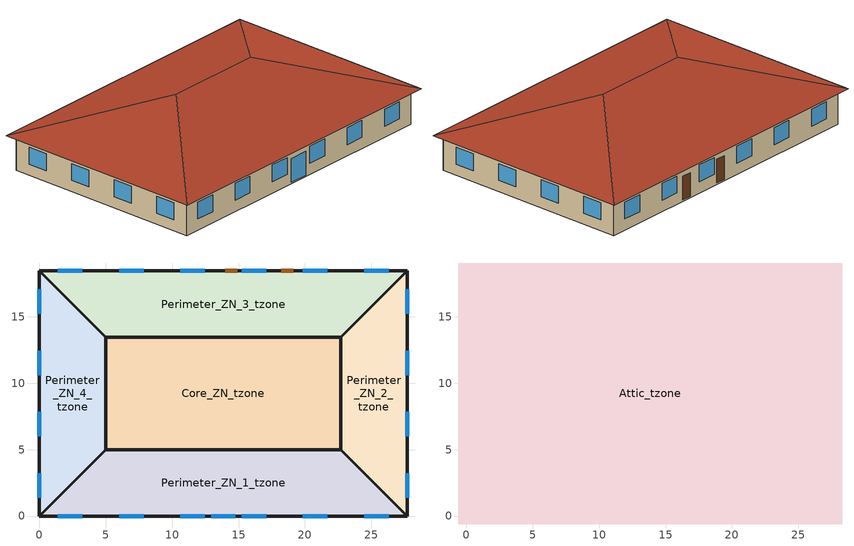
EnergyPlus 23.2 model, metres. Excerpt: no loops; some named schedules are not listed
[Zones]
Core_ZN_tzone
 floor ground (res_ext_wall_grd): 5,5 5,13.46 22.69,13.46 22.69,5 z-0.1
 wall outside (int_wall): 5,13.46 5,5 22.69,5 22.69,13.46 5,13.46 z-0.1:3.06
 roof outside (Radiant Exterior Ceiling Slab Construction): 22.69,13.46 5,13.46 5,5 22.69,5 z3.06
Perimeter_ZN_1_tzone
 floor ground (res_ext_wall_grd): 5,5 22.69,5 27.69,0 0,0 z-0.1
 wall outside (int_wall): 27.69,0 22.69,5 5,5 0,0 z-0.1:3.06
 wall outside (res_ext_wall_grd): 0,0 27.69,0 z-0.1:3.06
 window (Window_U_0.504_SHGC_North_0.229): 12.93,0 14.76,0 z0:2.13; 1.39,0 3.22,0 / 6.01,0 7.84,0 / 10.62,0 12.45,0 / 15.24,0 17.07,0 / 19.85,0 21.68,0 / 24.47,0 26.3,0 z0.9:2.42
 roof outside (Radiant Exterior Ceiling Slab Construction): 22.69,5 5,5 0,0 27.69,0 z3.06
Perimeter_ZN_2_tzone
 floor ground (res_ext_wall_grd): 27.69,18.46 27.69,0 22.69,5 22.69,13.46 z-0.1
 wall outside (int_wall): 27.69,18.46 22.69,13.46 22.69,5 27.69,0 z-0.1:3.06
 wall outside (res_ext_wall_grd): 27.69,0 27.69,18.46 z-0.1:3.06
 window (Window_U_0.504_SHGC_North_0.229): 27.69,1.39 27.69,3.22 / 27.69,6.01 27.69,7.84 / 27.69,10.62 27.69,12.45 / 27.69,15.24 27.69,17.07 z0.9:2.42
 roof outside (Radiant Exterior Ceiling Slab Construction): 22.69,13.46 22.69,5 27.69,0 27.69,18.46 z3.06
Perimeter_ZN_3_tzone
 floor ground (res_ext_wall_grd): 22.69,13.46 5,13.46 0,18.46 27.69,18.46 z-0.1
 wall outside (int_wall): 0,18.46 5,13.46 22.69,13.46 27.69,18.46 z-0.1:3.06
 wall outside (res_ext_wall_grd): 27.69,18.46 0,18.46 z-0.1:3.06
 window (Window_U_0.504_SHGC_North_0.229): 26.3,18.46 24.47,18.46 / 21.68,18.46 19.85,18.46 / 17.07,18.46 15.24,18.46 / 12.45,18.46 10.62,18.46 / 7.84,18.46 6.01,18.46 / 3.22,18.46 1.39,18.46 z0.9:2.42
 door (Swinging Door_con): 14.91,18.46 14,18.46 / 19.13,18.46 18.22,18.46 z0:2.13
 roof outside (Radiant Exterior Ceiling Slab Construction): 5,13.46 22.69,13.46 27.69,18.46 0,18.46 z3.06
Perimeter_ZN_4_tzone
 floor ground (res_ext_wall_grd): 0,18.46 5,13.46 5,5 0,0 z-0.1
 wall outside (res_ext_wall_grd): 0,18.46 0,0 z-0.1:3.06
 wall outside (int_wall): 0,0 5,5 5,13.46 0,18.46 z-0.1:3.06
 window (Window_U_0.504_SHGC_North_0.229): 0,17.07 0,15.24 / 0,12.45 0,10.62 / 0,7.84 0,6.01 / 0,3.22 0,1.39 z0.9:2.42
 roof outside (Radiant Exterior Ceiling Slab Construction): 5,13.46 0,18.46 0,0 5,5 z3.06
Attic_tzone
 floor ground (res_roof_floor): 28.29,-0.6 -0.6,-0.6 -0.6,19.06 28.29,19.06 z3.06
 roof outside (res_roof_floor): 9.23,9.23,6.36 -0.6,19.06,3.06 -0.6,-0.6,3.06; 28.29,19.06,3.06 18.46,9.23,6.36 28.29,-0.6,3.06; 9.23,9.23,6.36 -0.6,-0.6,3.06 28.29,-0.6,3.06 18.46,9.23,6.36; -0.6,19.06,3.06 9.23,9.23,6.36 18.46,9.23,6.36 28.29,19.06,3.06
[Building]
Building 1
[Site:Location]
SINGAPORE_-_SGP: Latitude {deg}=1.37; Longitude {deg}=103.98; Time Zone {hr}=8; Elevation {m}=16
[Site:GroundTemperature:BuildingSurface]
27.55, 28.03, 28.32, 28.42, 28.26, 27.88, 27.4, 26.92, 26.59, 26.51, 26.68, 27.05
[Site:WaterMainsTemperature]
Calculation Method=Correlation; Annual Average Outdoor Air Temperature {C}=27.4639; Maximum Difference In Monthly Average Outdoor Air Temperatures {deltaC}=2.12051
[SizingPeriod:DesignDay] Day of Month=21; Dry-Bulb Temperature Range Modifier Type=DefaultMultipliers; Humidity Condition Type=Wetbulb; Barometric Pressure {Pa}=101133; Rain Indicator=No; Snow Indicator=No; Daylight Saving Time Indicator=No; Begin Environment Reset Mode=FullResetAtBeginEnvironment
Name | Month | Day Type | Maximum Dry-Bulb Temperature {C} | Daily Dry-Bulb Temperature Range {deltaC} | Wetbulb or DewPoint at Maximum Dry-Bulb {C} | Wind Speed {m/s} | Wind Direction {deg} | Solar Model Indicator | ASHRAE Clear Sky Optical Depth for Beam Irradiance (taub) | ASHRAE Clear Sky Optical Depth for Diffuse Irradiance (taud) | Sky Clearness
SINGAPORE Ann Clg .4% Condns DB=>MWB | 6 | SummerDesignDay | 33.2 | 5.5 | 26.4 | 4.1 | 30 | ASHRAETau | 0.494 | 2.03
SINGAPORE Ann Htg 99.6% Condns DB | 12 | WinterDesignDay | 23 | 0 | 23 | 2 | 320 | ASHRAEClearSky |  |  | 0
[Material] Visible Absorptance=0.7
Name | Roughness | Thickness {m} | Conductivity {W/m-K} | Density {kg/m3} | Specific Heat {J/kg-K} | Thermal Absorptance | Solar Absorptance
Material 1 | Smooth | 0.0254 | 0.72 | 1856 | 840 | 0.9 | 0.7
Material 2; Material 3; Material 4 | MediumSmooth | 0.0159 | 0.16 | 800 | 1090 | 0.9 | 0.7
Material 5; Material 6 | Smooth | 0.0127 | 0.16 | 800 | 1090 | 0.9 | 0.7
Radiant Exterior Ceiling Insulation - 10 in. | Rough | 0.254 | 0.02 | 56.06 | 1210 | 0.9 | 0.7
Radiant Slab Concrete - 1.5 in | MediumRough | 0.0381 | 2.31 | 2322 | 832 | 0.9 | 0.7
Radiant Slab Concrete - 3.5 in. | MediumRough | 0.0889 | 2.31 | 2322 | 832 | 0.9 | 0.7
Roof Membrane - Highly Reflective | VeryRough | 0.0095 | 0.16 | 1121.29 | 1460 | 0.75 | 0.45
[Material:NoMass] Thermal Absorptance=0.9; Solar Absorptance=0.7; Visible Absorptance=0.7
Name | Roughness | Thermal Resistance {m2-K/W}
Material No Mass 1 | MediumSmooth | 1.06783
Material No Mass 2 | MediumSmooth | 6.23479
Material No Mass 3 | MediumRough | 0.475973
[WindowMaterial:SimpleGlazingSystem]
Window Material Simple Glazing System 1: U-Factor {W/m2-K}=2.86184; Solar Heat Gain Coefficient=0.229; Visible Transmittance=0.2519
[Construction]
int_wall: Material 5, Material 6
res_ext_wall_grd: Material 1, Material 2, Material No Mass 1, Material 3
res_roof_floor: Material 4, Material No Mass 2
Swinging Door_con: Material No Mass 3
Window_U_0.504_SHGC_North_0.229: Window Material Simple Glazing System 1
Radiant Exterior Ceiling Slab Construction: Roof Membrane - Highly Reflective, Radiant Exterior Ceiling Insulation - 10 in., Radiant Slab Concrete - 3.5 in., Radiant Slab Concrete - 1.5 in
[Zone] Multiplier=1
Name | Part of Total Floor Area
Attic_tzone | No
Core_ZN_tzone; Perimeter_ZN_1_tzone; Perimeter_ZN_2_tzone; Perimeter_ZN_3_tzone; Perimeter_ZN_4_tzone | Yes
[Space]
Name | Zone | Floor Area {m2}
Attic | Attic_tzone | 567.9774
Core_ZN | Core_ZN_tzone | 149.6574
Perimeter_ZN_1 | Perimeter_ZN_1_tzone | 113.45
Perimeter_ZN_2 | Perimeter_ZN_2_tzone | 67.3
Perimeter_ZN_3 | Perimeter_ZN_3_tzone | 113.45
Perimeter_ZN_4 | Perimeter_ZN_4_tzone | 67.3
[ZoneInfiltration:DesignFlowRate]
Space Infiltration Design Flow Rate 1: Zone or ZoneList or Space or SpaceList=Attic; Schedule=ruleset_on; Design Flow Rate Calculation Method=Flow/Zone; Design Flow Rate {m3/s}=0.2
[Lights] Schedule=occupancy schedule; Design Level Calculation Method=Watts/Area; Watts per Zone Floor Area {W/m2}=6.18125; Fraction Replaceable=1
Name | Zone or ZoneList or Space or SpaceList
Core_ZN_lights_1 | Core_ZN
Perimeter_ZN_1_lights_2 | Perimeter_ZN_1
Perimeter_ZN_2_lights_4 | Perimeter_ZN_2
Perimeter_ZN_3_lights_0 | Perimeter_ZN_3
Perimeter_ZN_4_lights_5 | Perimeter_ZN_4
[People] Number of People Schedule=occupancy schedule; Number of People Calculation Method=Area/Person; Floor Area per Person {m2/person}=18.58063; Fraction Radiant=0.3; Activity Level Schedule=activity schedule
Name | Zone or ZoneList or Space or SpaceList
Core_ZN_ppl_1 | Core_ZN
Perimeter_ZN_1_ppl_2 | Perimeter_ZN_1
Perimeter_ZN_2_ppl_4 | Perimeter_ZN_2
Perimeter_ZN_3_ppl_0 | Perimeter_ZN_3
Perimeter_ZN_4_ppl_5 | Perimeter_ZN_4
[ElectricEquipment] Schedule=occupancy schedule; Design Level Calculation Method=Watts/Area; Watts per Zone Floor Area {W/m2}=6.78
Name | Zone or ZoneList or Space or SpaceList
Core_ZN_elec_equip_1 | Core_ZN
Perimeter_ZN_1_elec_equip_2 | Perimeter_ZN_1
Perimeter_ZN_2_elec_equip_4 | Perimeter_ZN_2
Perimeter_ZN_3_elec_equip_0 | Perimeter_ZN_3
Perimeter_ZN_4_elec_equip_5 | Perimeter_ZN_4
[AvailabilityManager:NightCycle]
Availability Manager Night Cycle 1: Applicability Schedule=Always On Discrete; Fan Schedule=Always On Discrete; Control Type=CycleOnAnyZoneFansOnly; Thermostat Tolerance {deltaC}=1; Cycling Run Time Control Type=FixedRunTime; Cycling Run Time {s}=3600
[SetpointManager:MixedAir]
5 Zone DOAS Backup Htg Coil Outlet Air Node OS Default SPM: Control Variable=Temperature; Setpoint Node or NodeList=5 Zone DOAS Backup Htg Coil Outlet Air Node
[AvailabilityManager:Scheduled]
5 Zone DOAS OA System Availability Manager: Schedule=Always On Discrete
[SetpointManager:OutdoorAirReset]
5 Zone DOAS SAT Reset: Control Variable=Temperature; Setpoint at Outdoor Low Temperature {C}=21.1111; Outdoor Low Temperature {C}=12.7778; Setpoint at Outdoor High Temperature {C}=15.5556; Outdoor High Temperature {C}=21.1111; Setpoint Node or NodeList=5 Zone DOAS Supply Outlet Node
[EnergyManagementSystem:Actuator] Actuated Component Type=Schedule:Year; Actuated Component Control Type=Schedule Value
Name | Actuated Component Unique
ems_Core_ZN_tzone_cmd_cold_water_ctrl | ems_Core_ZN_tzone_Sch_Radiant_ClgSetP
ems_Core_ZN_tzone_cmd_csp_error | ems_Core_ZN_tzone_Sch_CSP_Error
ems_Core_ZN_tzone_cmd_hot_water_ctrl | ems_Core_ZN_tzone_Sch_Radiant_HtgSetP
ems_Core_ZN_tzone_cmd_hsp_error | ems_Core_ZN_tzone_Sch_HSP_Error
ems_Perimeter_ZN_1_tzone_cmd_cold_water_ctrl | ems_Perimeter_ZN_1_tzone_Sch_Radiant_ClgSetP
ems_Perimeter_ZN_1_tzone_cmd_csp_error | ems_Perimeter_ZN_1_tzone_Sch_CSP_Error
ems_Perimeter_ZN_1_tzone_cmd_hot_water_ctrl | ems_Perimeter_ZN_1_tzone_Sch_Radiant_HtgSetP
ems_Perimeter_ZN_1_tzone_cmd_hsp_error | ems_Perimeter_ZN_1_tzone_Sch_HSP_Error
ems_Perimeter_ZN_2_tzone_cmd_cold_water_ctrl | ems_Perimeter_ZN_2_tzone_Sch_Radiant_ClgSetP
ems_Perimeter_ZN_2_tzone_cmd_csp_error | ems_Perimeter_ZN_2_tzone_Sch_CSP_Error
ems_Perimeter_ZN_2_tzone_cmd_hot_water_ctrl | ems_Perimeter_ZN_2_tzone_Sch_Radiant_HtgSetP
ems_Perimeter_ZN_2_tzone_cmd_hsp_error | ems_Perimeter_ZN_2_tzone_Sch_HSP_Error
ems_Perimeter_ZN_3_tzone_cmd_cold_water_ctrl | ems_Perimeter_ZN_3_tzone_Sch_Radiant_ClgSetP
ems_Perimeter_ZN_3_tzone_cmd_csp_error | ems_Perimeter_ZN_3_tzone_Sch_CSP_Error
ems_Perimeter_ZN_3_tzone_cmd_hot_water_ctrl | ems_Perimeter_ZN_3_tzone_Sch_Radiant_HtgSetP
ems_Perimeter_ZN_3_tzone_cmd_hsp_error | ems_Perimeter_ZN_3_tzone_Sch_HSP_Error
ems_Perimeter_ZN_4_tzone_cmd_cold_water_ctrl | ems_Perimeter_ZN_4_tzone_Sch_Radiant_ClgSetP
ems_Perimeter_ZN_4_tzone_cmd_csp_error | ems_Perimeter_ZN_4_tzone_Sch_CSP_Error
ems_Perimeter_ZN_4_tzone_cmd_hot_water_ctrl | ems_Perimeter_ZN_4_tzone_Sch_Radiant_HtgSetP
ems_Perimeter_ZN_4_tzone_cmd_hsp_error | ems_Perimeter_ZN_4_tzone_Sch_HSP_Error
[EnergyManagementSystem:Program]
ems_Core_ZN_tzone_Calculate_Errors_From_Comfort: IF (CurrentTime == (hour_of_slab_sp_change - ZoneTimeStep)); SET ems_Core_ZN_tzone_cmd_csp_error = (ems_Core_ZN_tzone_upper_comfort_limit - ctrl_temp_offset) - ems_Core_ZN_tzone_max_ctrl_temp; SET ems_Core_ZN_tzone_cmd_hsp_error = (ems_Core_ZN_tzone_lower_comfort_limit + ctrl_temp_offset) - ems_Core_ZN_tzone_min_ctrl_temp; ENDIF
ems_Core_ZN_tzone_Calculate_Extremes_In_Zone: IF (ems_Core_ZN_tzone_occupied_status == 1); IF ems_Core_ZN_tzone_ctrl_temperature > ems_Core_ZN_tzone_max_ctrl_temp; SET ems_Core_ZN_tzone_max_ctrl_temp = ems_Core_ZN_tzone_ctrl_temperature; ENDIF; IF ems_Core_ZN_tzone_ctrl_temperature < ems_Core_ZN_tzone_min_ctrl_temp; SET ems_Core_ZN_tzone_min_ctrl_temp = ems_Core_ZN_tzone_ctrl_temperature; ENDIF; ELSE; SET ems_Core_ZN_tzone_max_ctrl_temp = ems_Core_ZN_tzone_lower_comfort_limit; SET ems_Core_ZN_tzone_min_ctrl_temp = ems_Core_ZN_tzone_upper_comfort_limit; ENDIF
ems_Core_ZN_tzone_Calculate_Slab_Ctrl_Setpoint: SET ems_Core_ZN_tzone_cont_cool_oper = @TrendSum ems_Core_ZN_tzone_rad_cool_operation_trend radiant_switch_over_time/ZoneTimeStep; SET ems_Core_ZN_tzone_cont_heat_oper = @TrendSum ems_Core_ZN_tzone_rad_heat_operation_trend radiant_switch_over_time/ZoneTimeStep; SET ems_Core_ZN_tzone_occupied_hours = @TrendSum ems_Core_ZN_tzone_occupied_status_trend 24/ZoneTimeStep; IF (ems_Core_ZN_tzone_cont_cool_oper > 0) && (ems_Core_ZN_tzone_occupied_hours > 0) && (CurrentTime == hour_of_slab_sp_change); SET ems_Core_ZN_tzone_cmd_hot_water_ctrl = ems_Core_ZN_tzone_cmd_hot_water_ctrl + (ems_Core_ZN_tzone_cmd_csp_error*prp_k); ELSEIF (ems_Core_ZN_tzone_cont_heat_oper > 0) && (ems_Core_ZN_tzone_occupied_hours > 0) && (CurrentTime == hour_of_slab_sp_change); SET ems_Core_ZN_tzone_cmd_hot_water_ctrl = ems_Core_ZN_tzone_cmd_hot_water_ctrl + (ems_Core_ZN_tzone_cmd_hsp_error*prp_k); ELSE; SET ems_Core_ZN_tzone_cmd_hot_water_ctrl = ems_Core_ZN_tzone_cmd_hot_water_ctrl; ENDIF; IF (ems_Core_ZN_tzone_cmd_hot_water_ctrl < lower_slab_sp_lim); SET ems_Core_ZN_tzone_cmd_hot_water_ctrl = lower_slab_sp_lim; ELSEIF (ems_Core_ZN_tzone_cmd_hot_water_ctrl > upper_slab_sp_lim); SET ems_Core_ZN_tzone_cmd_hot_water_ctrl = upper_slab_sp_lim; ENDIF; SET ems_Core_ZN_tzone_cmd_cold_water_ctrl = ems_Core_ZN_tzone_cmd_hot_water_ctrl + 0.01
ems_Core_ZN_tzone_Set_Constant_Values: SET ems_Core_ZN_tzone_max_ctrl_temp      = ems_Core_ZN_tzone_lower_comfort_limit; SET ems_Core_ZN_tzone_min_ctrl_temp      = ems_Core_ZN_tzone_upper_comfort_limit; SET ems_Core_ZN_tzone_cmd_csp_error      = 0; SET ems_Core_ZN_tzone_cmd_hsp_error      = 0; SET ems_Core_ZN_tzone_cmd_cold_water_ctrl = ems_Core_ZN_tzone_upper_comfort_limit; SET ems_Core_ZN_tzone_cmd_hot_water_ctrl  = ems_Core_ZN_tzone_lower_comfort_limit
ems_Perimeter_ZN_1_tzone_Calculate_Errors_From_Comfort: IF (CurrentTime == (hour_of_slab_sp_change - ZoneTimeStep)); SET ems_Perimeter_ZN_1_tzone_cmd_csp_error = (ems_Perimeter_ZN_1_tzone_upper_comfort_limit - ctrl_temp_offset) - ems_Perimeter_ZN_1_tzone_max_ctrl_temp; SET ems_Perimeter_ZN_1_tzone_cmd_hsp_error = (ems_Perimeter_ZN_1_tzone_lower_comfort_limit + ctrl_temp_offset) - ems_Perimeter_ZN_1_tzone_min_ctrl_temp; ENDIF
ems_Perimeter_ZN_1_tzone_Calculate_Extremes_In_Zone: IF (ems_Perimeter_ZN_1_tzone_occupied_status == 1); IF ems_Perimeter_ZN_1_tzone_ctrl_temperature > ems_Perimeter_ZN_1_tzone_max_ctrl_temp; SET ems_Perimeter_ZN_1_tzone_max_ctrl_temp = ems_Perimeter_ZN_1_tzone_ctrl_temperature; ENDIF; IF ems_Perimeter_ZN_1_tzone_ctrl_temperature < ems_Perimeter_ZN_1_tzone_min_ctrl_temp; SET ems_Perimeter_ZN_1_tzone_min_ctrl_temp = ems_Perimeter_ZN_1_tzone_ctrl_temperature; ENDIF; ELSE; SET ems_Perimeter_ZN_1_tzone_max_ctrl_temp = ems_Perimeter_ZN_1_tzone_lower_comfort_limit; SET ems_Perimeter_ZN_1_tzone_min_ctrl_temp = ems_Perimeter_ZN_1_tzone_upper_comfort_limit; ENDIF
ems_Perimeter_ZN_1_tzone_Calculate_Slab_Ctrl_Setpoint: SET ems_Perimeter_ZN_1_tzone_cont_cool_oper = @TrendSum ems_Perimeter_ZN_1_tzone_rad_cool_operation_trend radiant_switch_over_time/ZoneTimeStep; SET ems_Perimeter_ZN_1_tzone_cont_heat_oper = @TrendSum ems_Perimeter_ZN_1_tzone_rad_heat_operation_trend radiant_switch_over_time/ZoneTimeStep; SET ems_Perimeter_ZN_1_tzone_occupied_hours = @TrendSum ems_Perimeter_ZN_1_tzone_occupied_status_trend 24/ZoneTimeStep; IF (ems_Perimeter_ZN_1_tzone_cont_cool_oper > 0) && (ems_Perimeter_ZN_1_tzone_occupied_hours > 0) && (CurrentTime == hour_of_slab_sp_change); SET ems_Perimeter_ZN_1_tzone_cmd_hot_water_ctrl = ems_Perimeter_ZN_1_tzone_cmd_hot_water_ctrl + (ems_Perimeter_ZN_1_tzone_cmd_csp_error*prp_k); ELSEIF (ems_Perimeter_ZN_1_tzone_cont_heat_oper > 0) && (ems_Perimeter_ZN_1_tzone_occupied_hours > 0) && (CurrentTime == hour_of_slab_sp_change); SET ems_Perimeter_ZN_1_tzone_cmd_hot_water_ctrl = ems_Perimeter_ZN_1_tzone_cmd_hot_water_ctrl + (ems_Perimeter_ZN_1_tzone_cmd_hsp_error*prp_k); ELSE; SET ems_Perimeter_ZN_1_tzone_cmd_hot_water_ctrl = ems_Perimeter_ZN_1_tzone_cmd_hot_water_ctrl; ENDIF; IF (ems_Perimeter_ZN_1_tzone_cmd_hot_water_ctrl < lower_slab_sp_lim); SET ems_Perimeter_ZN_1_tzone_cmd_hot_water_ctrl = lower_slab_sp_lim; ELSEIF (ems_Perimeter_ZN_1_tzone_cmd_hot_water_ctrl > upper_slab_sp_lim); SET ems_Perimeter_ZN_1_tzone_cmd_hot_water_ctrl = upper_slab_sp_lim; ENDIF; SET ems_Perimeter_ZN_1_tzone_cmd_cold_water_ctrl = ems_Perimeter_ZN_1_tzone_cmd_hot_water_ctrl + 0.01
ems_Perimeter_ZN_1_tzone_Set_Constant_Values: SET ems_Perimeter_ZN_1_tzone_max_ctrl_temp      = ems_Perimeter_ZN_1_tzone_lower_comfort_limit; SET ems_Perimeter_ZN_1_tzone_min_ctrl_temp      = ems_Perimeter_ZN_1_tzone_upper_comfort_limit; SET ems_Perimeter_ZN_1_tzone_cmd_csp_error      = 0; SET ems_Perimeter_ZN_1_tzone_cmd_hsp_error      = 0; SET ems_Perimeter_ZN_1_tzone_cmd_cold_water_ctrl = ems_Perimeter_ZN_1_tzone_upper_comfort_limit; SET ems_Perimeter_ZN_1_tzone_cmd_hot_water_ctrl  = ems_Perimeter_ZN_1_tzone_lower_comfort_limit
ems_Perimeter_ZN_2_tzone_Calculate_Errors_From_Comfort: IF (CurrentTime == (hour_of_slab_sp_change - ZoneTimeStep)); SET ems_Perimeter_ZN_2_tzone_cmd_csp_error = (ems_Perimeter_ZN_2_tzone_upper_comfort_limit - ctrl_temp_offset) - ems_Perimeter_ZN_2_tzone_max_ctrl_temp; SET ems_Perimeter_ZN_2_tzone_cmd_hsp_error = (ems_Perimeter_ZN_2_tzone_lower_comfort_limit + ctrl_temp_offset) - ems_Perimeter_ZN_2_tzone_min_ctrl_temp; ENDIF
ems_Perimeter_ZN_2_tzone_Calculate_Extremes_In_Zone: IF (ems_Perimeter_ZN_2_tzone_occupied_status == 1); IF ems_Perimeter_ZN_2_tzone_ctrl_temperature > ems_Perimeter_ZN_2_tzone_max_ctrl_temp; SET ems_Perimeter_ZN_2_tzone_max_ctrl_temp = ems_Perimeter_ZN_2_tzone_ctrl_temperature; ENDIF; IF ems_Perimeter_ZN_2_tzone_ctrl_temperature < ems_Perimeter_ZN_2_tzone_min_ctrl_temp; SET ems_Perimeter_ZN_2_tzone_min_ctrl_temp = ems_Perimeter_ZN_2_tzone_ctrl_temperature; ENDIF; ELSE; SET ems_Perimeter_ZN_2_tzone_max_ctrl_temp = ems_Perimeter_ZN_2_tzone_lower_comfort_limit; SET ems_Perimeter_ZN_2_tzone_min_ctrl_temp = ems_Perimeter_ZN_2_tzone_upper_comfort_limit; ENDIF
ems_Perimeter_ZN_2_tzone_Calculate_Slab_Ctrl_Setpoint: SET ems_Perimeter_ZN_2_tzone_cont_cool_oper = @TrendSum ems_Perimeter_ZN_2_tzone_rad_cool_operation_trend radiant_switch_over_time/ZoneTimeStep; SET ems_Perimeter_ZN_2_tzone_cont_heat_oper = @TrendSum ems_Perimeter_ZN_2_tzone_rad_heat_operation_trend radiant_switch_over_time/ZoneTimeStep; SET ems_Perimeter_ZN_2_tzone_occupied_hours = @TrendSum ems_Perimeter_ZN_2_tzone_occupied_status_trend 24/ZoneTimeStep; IF (ems_Perimeter_ZN_2_tzone_cont_cool_oper > 0) && (ems_Perimeter_ZN_2_tzone_occupied_hours > 0) && (CurrentTime == hour_of_slab_sp_change); SET ems_Perimeter_ZN_2_tzone_cmd_hot_water_ctrl = ems_Perimeter_ZN_2_tzone_cmd_hot_water_ctrl + (ems_Perimeter_ZN_2_tzone_cmd_csp_error*prp_k); ELSEIF (ems_Perimeter_ZN_2_tzone_cont_heat_oper > 0) && (ems_Perimeter_ZN_2_tzone_occupied_hours > 0) && (CurrentTime == hour_of_slab_sp_change); SET ems_Perimeter_ZN_2_tzone_cmd_hot_water_ctrl = ems_Perimeter_ZN_2_tzone_cmd_hot_water_ctrl + (ems_Perimeter_ZN_2_tzone_cmd_hsp_error*prp_k); ELSE; SET ems_Perimeter_ZN_2_tzone_cmd_hot_water_ctrl = ems_Perimeter_ZN_2_tzone_cmd_hot_water_ctrl; ENDIF; IF (ems_Perimeter_ZN_2_tzone_cmd_hot_water_ctrl < lower_slab_sp_lim); SET ems_Perimeter_ZN_2_tzone_cmd_hot_water_ctrl = lower_slab_sp_lim; ELSEIF (ems_Perimeter_ZN_2_tzone_cmd_hot_water_ctrl > upper_slab_sp_lim); SET ems_Perimeter_ZN_2_tzone_cmd_hot_water_ctrl = upper_slab_sp_lim; ENDIF; SET ems_Perimeter_ZN_2_tzone_cmd_cold_water_ctrl = ems_Perimeter_ZN_2_tzone_cmd_hot_water_ctrl + 0.01
ems_Perimeter_ZN_2_tzone_Set_Constant_Values: SET ems_Perimeter_ZN_2_tzone_max_ctrl_temp      = ems_Perimeter_ZN_2_tzone_lower_comfort_limit; SET ems_Perimeter_ZN_2_tzone_min_ctrl_temp      = ems_Perimeter_ZN_2_tzone_upper_comfort_limit; SET ems_Perimeter_ZN_2_tzone_cmd_csp_error      = 0; SET ems_Perimeter_ZN_2_tzone_cmd_hsp_error      = 0; SET ems_Perimeter_ZN_2_tzone_cmd_cold_water_ctrl = ems_Perimeter_ZN_2_tzone_upper_comfort_limit; SET ems_Perimeter_ZN_2_tzone_cmd_hot_water_ctrl  = ems_Perimeter_ZN_2_tzone_lower_comfort_limit
ems_Perimeter_ZN_3_tzone_Calculate_Errors_From_Comfort: IF (CurrentTime == (hour_of_slab_sp_change - ZoneTimeStep)); SET ems_Perimeter_ZN_3_tzone_cmd_csp_error = (ems_Perimeter_ZN_3_tzone_upper_comfort_limit - ctrl_temp_offset) - ems_Perimeter_ZN_3_tzone_max_ctrl_temp; SET ems_Perimeter_ZN_3_tzone_cmd_hsp_error = (ems_Perimeter_ZN_3_tzone_lower_comfort_limit + ctrl_temp_offset) - ems_Perimeter_ZN_3_tzone_min_ctrl_temp; ENDIF
ems_Perimeter_ZN_3_tzone_Calculate_Extremes_In_Zone: IF (ems_Perimeter_ZN_3_tzone_occupied_status == 1); IF ems_Perimeter_ZN_3_tzone_ctrl_temperature > ems_Perimeter_ZN_3_tzone_max_ctrl_temp; SET ems_Perimeter_ZN_3_tzone_max_ctrl_temp = ems_Perimeter_ZN_3_tzone_ctrl_temperature; ENDIF; IF ems_Perimeter_ZN_3_tzone_ctrl_temperature < ems_Perimeter_ZN_3_tzone_min_ctrl_temp; SET ems_Perimeter_ZN_3_tzone_min_ctrl_temp = ems_Perimeter_ZN_3_tzone_ctrl_temperature; ENDIF; ELSE; SET ems_Perimeter_ZN_3_tzone_max_ctrl_temp = ems_Perimeter_ZN_3_tzone_lower_comfort_limit; SET ems_Perimeter_ZN_3_tzone_min_ctrl_temp = ems_Perimeter_ZN_3_tzone_upper_comfort_limit; ENDIF
